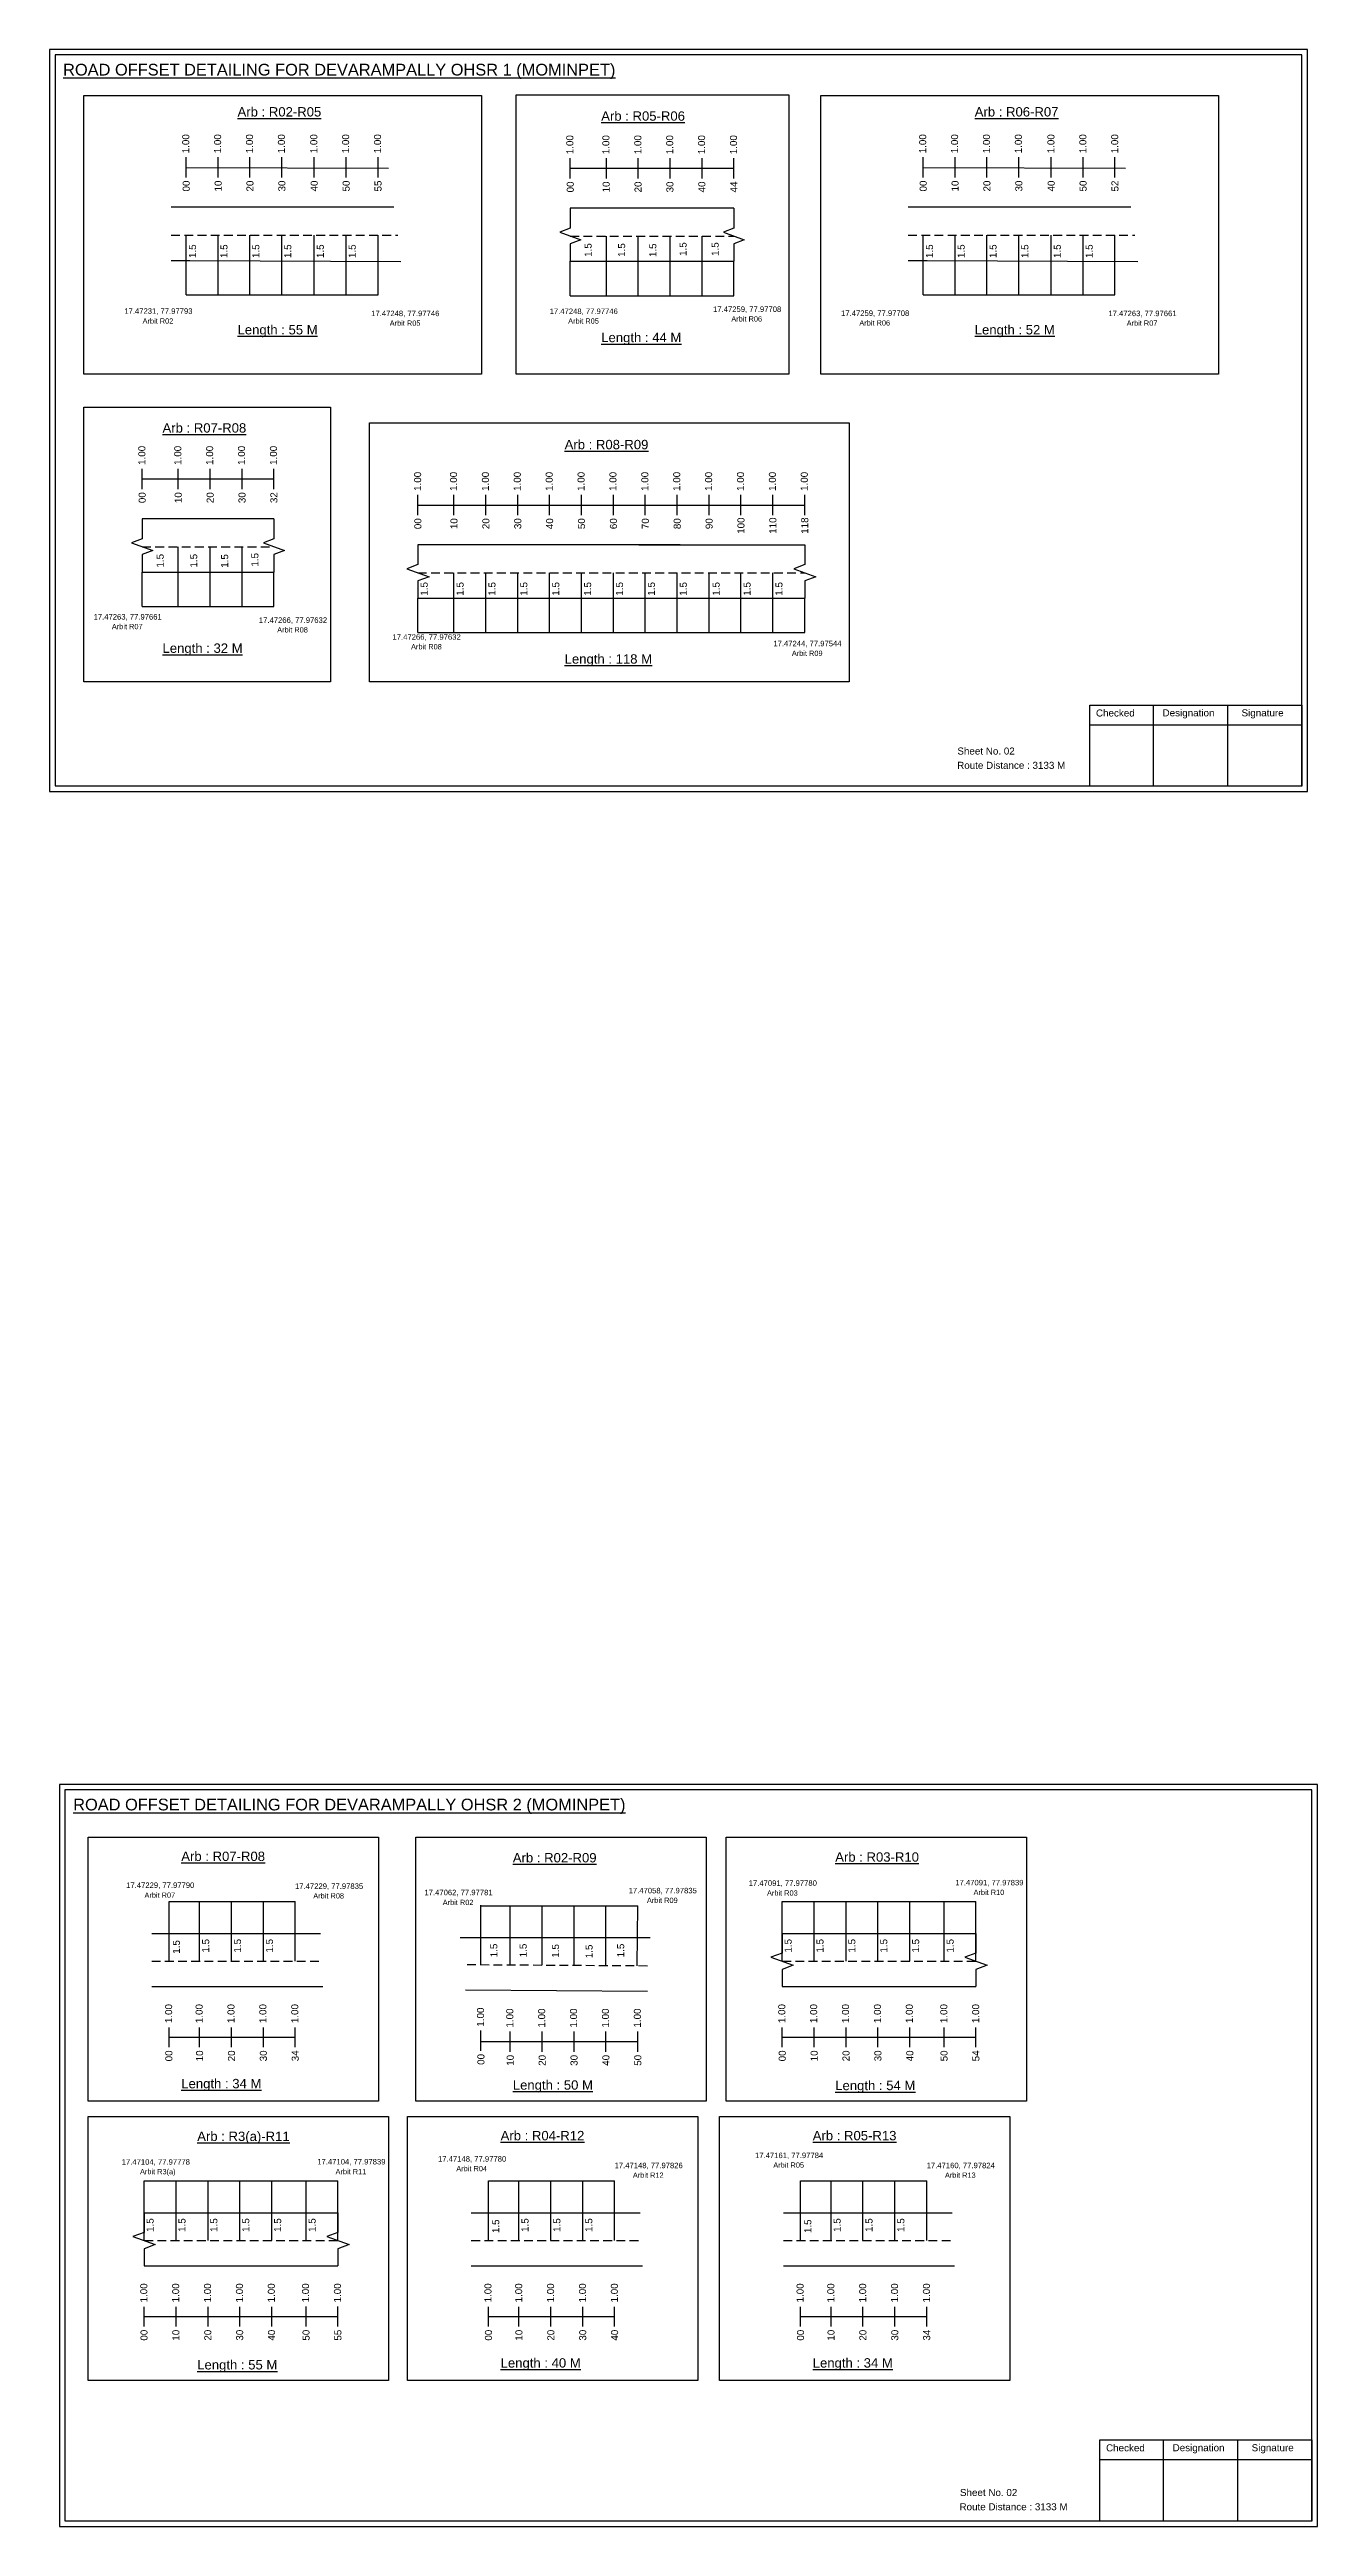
# Model space of a CAD drawing. Header units: inches. Extents: x 774 to 7852, y 198 to 1433.
# Drawn here: x 4534 to 5075, y 274 to 1331 of the extents above; entities that cross this region are included whole.
import ezdxf

# ---------------------------------------------------------------- set-up
doc = ezdxf.new("R2010")
doc.units = ezdxf.units.IN
doc.header["$MEASUREMENT"] = 0
doc.linetypes.add('DASHED2', pattern=[0.375, 0.25, -0.125])
doc.layers.add('PDF_Geometry', color=7, linetype='Continuous')
doc.layers.add('PDF_Text', color=5, linetype='Continuous')
doc.styles.add('PDF Arial', font='arial.ttf')
doc.styles.get("Standard").update_dxf_attribs({"font": 'arial.ttf'})

msp = doc.modelspace()

# ---------------------------------------------------------------- linework, layer by layer
at = {"color": 217, "true_color": 0x93278f}
for p, q in [((4592.5, 1276), (4592.5, 1284.6)), ((4592.5, 1280.3), (4678.8, 1280)), ((4606.1, 1276), (4606.1, 1284.6)), ((4619.7, 1276), (4619.7, 1284.6)), ((4633.3, 1276), (4633.3, 1284.6)), ((4647.1, 1276), (4647.1, 1284.6)), ((4660.7, 1276), (4660.7, 1284.6)), ((4674.3, 1276), (4674.3, 1284.6)), ((4756.3, 1275.6), (4756.3, 1284.2)), ((4756.3, 1279.9), (4826.1, 1279.9)), ((4771.7, 1275.6), (4771.7, 1284.2)), ((4785.3, 1275.6), (4785.3, 1284.2)), ((4798.9, 1275.6), (4798.9, 1284.2)), ((4812.5, 1275.6), (4812.5, 1284.2)), ((4826.1, 1275.6), (4826.1, 1284.2)), ((4906.8, 1276), (4906.8, 1284.6)), ((4906.8, 1280.3), (4993.1, 1280)), ((4920.4, 1276), (4920.4, 1284.6)), ((4934, 1276), (4934, 1284.6)), ((4947.6, 1276), (4947.6, 1284.6)), ((4961.4, 1276), (4961.4, 1284.6)), ((4975, 1276), (4975, 1284.6)), ((4988.6, 1276), (4988.6, 1284.6)), ((4573.7, 1143), (4573.7, 1151.6)), ((4573.7, 1147.3), (4629.9, 1147.3)), ((4589.1, 1143), (4589.1, 1151.6)), ((4602.7, 1143), (4602.7, 1151.6)), ((4616.3, 1143), (4616.3, 1151.6)), ((4629.9, 1143), (4629.9, 1151.6)), ((4691.3, 1131.9), (4691.3, 1140.5)), ((4691.3, 1136.2), (4856.3, 1136.2)), ((4706.7, 1131.9), (4706.7, 1140.5)), ((4720.3, 1131.9), (4720.3, 1140.5)), ((4733.9, 1131.9), (4733.9, 1140.5)), ((4747.5, 1131.9), (4747.5, 1140.5)), ((4761.1, 1131.9), (4761.1, 1140.5)), ((4774.7, 1131.9), (4774.7, 1140.5)), ((4788.3, 1131.9), (4788.3, 1140.5)), ((4801.9, 1131.9), (4801.9, 1140.5)), ((4815.5, 1131.9), (4815.5, 1140.5)), ((4829.1, 1131.9), (4829.1, 1140.5)), ((4842.7, 1131.9), (4842.7, 1140.5)), ((4856.3, 1131.9), (4856.3, 1140.5)), ((4585.2, 478), (4585.2, 486.5)), ((4598.2, 478), (4598.2, 486.5)), ((4611.8, 478), (4611.8, 486.5)), ((4625.4, 478), (4625.4, 486.5)), ((4639, 478), (4639, 486.5)), ((4846.7, 478), (4846.7, 486.5)), ((4860.3, 478), (4860.3, 486.5)), ((4873.9, 478), (4873.9, 486.5)), ((4887.5, 478), (4887.5, 486.5)), ((4901.1, 478), (4901.1, 486.5)), ((4915.7, 478), (4915.7, 486.5)), ((4929.3, 478), (4929.3, 486.5)), ((4585.2, 482.3), (4639, 482.3)), ((4718.2, 476.5), (4718.2, 485.1)), ((4718.2, 480.4), (4785.1, 480.4)), ((4730.7, 476.1), (4730.7, 484.7)), ((4744.3, 476.1), (4744.3, 484.7)), ((4757.9, 476.1), (4757.9, 484.7)), ((4771.5, 476.1), (4771.5, 484.7)), ((4785.1, 476.1), (4785.1, 484.7)), ((4846.7, 482.3), (4929.3, 482.3)), ((4574.6, 358.8), (4574.6, 367.3)), ((4574.6, 363.1), (4657.2, 363.1)), ((4588.2, 358.8), (4588.2, 367.3)), ((4601.8, 358.8), (4601.8, 367.3)), ((4615.4, 358.8), (4615.4, 367.3)), ((4629, 358.8), (4629, 367.3)), ((4643.6, 358.8), (4643.6, 367.4)), ((4657.2, 358.8), (4657.2, 367.4)), ((4721.4, 358.8), (4721.4, 367.3)), ((4721.4, 363.1), (4775.2, 363.1)), ((4734.4, 358.8), (4734.4, 367.3)), ((4748, 358.8), (4748, 367.3)), ((4761.6, 358.8), (4761.6, 367.3)), ((4775.2, 358.8), (4775.2, 367.3)), ((4854.5, 358.8), (4854.5, 367.3)), ((4854.5, 363.1), (4908.3, 363.1)), ((4867.5, 358.8), (4867.5, 367.3)), ((4881.1, 358.8), (4881.1, 367.3)), ((4894.7, 358.8), (4894.7, 367.3)), ((4908.3, 358.8), (4908.3, 367.3))]:
    msp.add_line(p, q, dxfattribs=at)
for p, q in [((4681, 1263.3), (4586.1, 1263.3)), ((4826.1, 1262.9), (4756.3, 1262.9)), ((4995.4, 1263.3), (4900.4, 1263.3)), ((4592.5, 1225.9), (4592.5, 1251.4)), ((4606.1, 1225.9), (4606.1, 1251.4)), ((4619.7, 1225.9), (4619.7, 1251.4)), ((4633.3, 1225.9), (4633.3, 1251.4)), ((4647.1, 1225.9), (4647.1, 1251.4)), ((4660.7, 1225.9), (4660.7, 1251.4)), ((4674.3, 1225.9), (4674.3, 1251.4)), ((4771.7, 1225.5), (4771.7, 1251)), ((4785.3, 1225.5), (4785.3, 1251)), ((4798.9, 1225.5), (4798.9, 1251)), ((4812.5, 1225.5), (4812.5, 1251)), ((4906.8, 1225.9), (4906.8, 1251.4)), ((4920.4, 1225.9), (4920.4, 1251.4)), ((4934, 1225.9), (4934, 1251.4)), ((4947.6, 1225.9), (4947.6, 1251.4)), ((4961.4, 1225.9), (4961.4, 1251.4)), ((4975, 1225.9), (4975, 1251.4)), ((4988.6, 1225.9), (4988.6, 1251.4)), ((4756.3, 1240.2), (4826.1, 1240.2)), ((4756.3, 1225.5), (4756.3, 1240.2)), ((4826.1, 1225.5), (4826.1, 1240.2)), ((4629.9, 1130.3), (4573.7, 1130.3)), ((4589.1, 1092.9), (4589.1, 1118.4)), ((4602.7, 1092.9), (4602.7, 1118.4)), ((4616.3, 1092.9), (4616.3, 1118.4)), ((4803.1, 1119.2), (4691.3, 1119.2)), ((4785.6, 1119.2), (4856.3, 1119.2)), ((4573.7, 1107.6), (4629.9, 1107.6)), ((4573.7, 1092.9), (4573.7, 1107.6)), ((4629.9, 1092.9), (4629.9, 1107.6)), ((4706.7, 1081.8), (4706.7, 1107.3)), ((4720.3, 1081.8), (4720.3, 1107.3)), ((4733.9, 1081.8), (4733.9, 1107.3)), ((4747.5, 1081.8), (4747.5, 1107.3)), ((4761.1, 1081.8), (4761.1, 1107.3)), ((4774.7, 1081.8), (4774.7, 1107.3)), ((4788.3, 1081.8), (4788.3, 1107.3)), ((4801.9, 1081.8), (4801.9, 1107.3)), ((4815.5, 1081.8), (4815.5, 1107.3)), ((4829.1, 1081.8), (4829.1, 1107.3)), ((4842.7, 1081.8), (4842.7, 1107.3)), ((4691.3, 1096.5), (4856.3, 1096.5)), ((4691.3, 1081.8), (4691.3, 1096.5)), ((4856.3, 1081.8), (4856.3, 1096.5)), ((4585.2, 514.7), (4585.2, 540.2)), ((4598.2, 514.7), (4598.2, 540.2)), ((4611.8, 514.7), (4611.8, 540.2)), ((4625.4, 514.7), (4625.4, 540.2)), ((4639, 514.7), (4639, 540.2)), ((4846.7, 514.7), (4846.7, 540.2)), ((4860.3, 514.7), (4860.3, 540.2)), ((4873.9, 514.7), (4873.9, 540.2)), ((4887.5, 514.7), (4887.5, 540.2)), ((4901.1, 514.7), (4901.1, 540.2)), ((4915.7, 514.7), (4915.7, 540.2)), ((4929.3, 514.7), (4929.3, 540.2)), ((4718.2, 513.1), (4718.2, 538.6)), ((4730.7, 513.1), (4730.7, 538.3)), ((4744.3, 513), (4744.3, 538.3)), ((4757.9, 513.1), (4757.9, 538.3)), ((4771.5, 512.8), (4771.5, 538.3)), ((4784.9, 512.8), (4785.1, 538.3)), ((4577.8, 526.6), (4649.8, 526.6)), ((4790.4, 524.7), (4709.4, 524.7)), ((4846.7, 526.6), (4929.3, 526.6)), ((4577.8, 503.9), (4650.8, 503.9)), ((4711.6, 502.5), (4789.3, 502)), ((4846.7, 503.9), (4929.3, 503.9)), ((4574.6, 395.5), (4574.6, 421)), ((4588.2, 395.5), (4588.2, 421)), ((4601.8, 395.5), (4601.8, 421)), ((4615.4, 395.5), (4615.4, 421)), ((4629, 395.5), (4629, 421)), ((4643.6, 395.5), (4643.6, 421)), ((4657.2, 395.5), (4657.2, 421)), ((4721.4, 395.5), (4721.4, 421)), ((4734.4, 395.5), (4734.4, 421)), ((4748, 395.5), (4748, 421)), ((4761.6, 395.5), (4761.6, 421)), ((4775.2, 395.5), (4775.2, 421)), ((4854.5, 395.5), (4854.5, 421)), ((4867.5, 395.5), (4867.5, 421)), ((4881.1, 395.5), (4881.1, 421)), ((4894.7, 395.5), (4894.7, 421)), ((4908.3, 395.5), (4908.3, 421)), ((4574.6, 407.4), (4657.2, 407.4)), ((4714.1, 407.4), (4786.1, 407.4)), ((4847.2, 407.4), (4919.2, 407.4)), ((4574.6, 384.7), (4657.2, 384.7)), ((4714.1, 384.7), (4787.1, 384.7)), ((4847.2, 384.7), (4920.2, 384.7))]:
    msp.add_line(p, q)
at = {"linetype": 'DASHED2', "ltscale": 15}
for p, q in [((4586.1, 1251.4), (4682.7, 1251.4)), ((4756.3, 1251), (4826.1, 1251)), ((4900.4, 1251.4), (4997.1, 1251.4)), ((4573.7, 1118.4), (4629.9, 1118.4)), ((4691.3, 1107.3), (4856.3, 1107.3)), ((4577.8, 514.7), (4650.3, 514.7)), ((4712.3, 513.3), (4790.6, 512.8)), ((4846.7, 514.7), (4929.3, 514.7)), ((4574.6, 395.5), (4657.2, 395.5)), ((4714.1, 395.5), (4786.6, 395.5)), ((4847.2, 395.5), (4919.7, 395.5))]:
    msp.add_line(p, q, dxfattribs=at)
at = {"color": 5}
for p, q in [((4592.5, 1225.9), (4674.3, 1225.9)), ((4756.3, 1225.5), (4826.1, 1225.5)), ((4906.8, 1225.9), (4988.6, 1225.9)), ((4573.7, 1092.9), (4629.9, 1092.9)), ((4691.3, 1081.8), (4856.3, 1081.8)), ((4585.2, 540.2), (4639, 540.2)), ((4846.7, 540.2), (4929.3, 540.2)), ((4718.2, 538.3), (4785.1, 538.3)), ((4574.6, 421), (4657.2, 421)), ((4721.4, 421), (4775.2, 421)), ((4854.5, 421), (4908.3, 421))]:
    msp.add_line(p, q, dxfattribs=at)
for points in [[(4548.9, 1310.9), (4718.5, 1310.9), (4718.5, 1192.1), (4548.9, 1192.1)], [(4733.2, 1311.3), (4849.5, 1311.3), (4849.5, 1192.1), (4733.2, 1192.1)], [(4863.2, 1310.9), (5032.8, 1310.9), (5032.8, 1192.1), (4863.2, 1192.1)], [(4548.9, 1177.9), (4654, 1177.9), (4654, 1060.8), (4548.9, 1060.8)], [(4670.7, 1171.3), (4875.3, 1171.3), (4875.3, 1060.8), (4670.7, 1060.8)], [(4550.7, 567.7), (4674.5, 567.7), (4674.5, 455), (4550.7, 455)], [(4690.5, 567.7), (4814.3, 567.7), (4814.3, 455), (4690.5, 455)], [(4822.8, 567.7), (4950.9, 567.7), (4950.9, 455), (4822.8, 455)], [(4550.7, 448.5), (4678.8, 448.5), (4678.8, 335.8), (4550.7, 335.8)], [(4686.9, 448.5), (4810.7, 448.5), (4810.7, 335.8), (4686.9, 335.8)], [(4820, 448.5), (4943.8, 448.5), (4943.8, 335.8), (4820, 335.8)]]:
    msp.add_lwpolyline(points, close=True)
at = {"linetype": 'Continuous'}
for points in [[(4756.3, 1262.9), (4756.3, 1254.3), (4751.8, 1252.6), (4760.8, 1249.4), (4756.3, 1247.7), (4756.3, 1240.2)], [(4826.1, 1262.9), (4826.1, 1254.3), (4821.6, 1252.6), (4830.5, 1249.4), (4826.1, 1247.7), (4826.1, 1240.2)], [(4573.7, 1130.3), (4573.7, 1121.7), (4569.2, 1120.1), (4578.2, 1116.8), (4573.7, 1115.1), (4573.7, 1107.6)], [(4629.9, 1130.3), (4629.9, 1121.7), (4625.4, 1120.1), (4634.4, 1116.8), (4629.9, 1115.1), (4629.9, 1107.6)], [(4629.9, 1130.3), (4629.9, 1121.7), (4625.4, 1120.1), (4634.4, 1116.8), (4629.9, 1115.1), (4629.9, 1107.6)], [(4691.3, 1119.2), (4691.3, 1110.8), (4686.6, 1109), (4696.1, 1105.6), (4691.3, 1103.9), (4691.3, 1096.5)], [(4856.3, 1119.2), (4856.3, 1110.8), (4851.6, 1109), (4861, 1105.6), (4856.3, 1103.9), (4856.3, 1096.5)], [(4846.7, 526.6), (4846.7, 518.1), (4841.9, 516.4), (4851.4, 513), (4846.7, 511.2), (4846.7, 503.9)], [(4929.3, 526.6), (4929.3, 518.1), (4924.6, 516.4), (4934.1, 513), (4929.3, 511.2), (4929.3, 503.9)], [(4574.6, 407.4), (4574.6, 398.9), (4569.8, 397.2), (4579.3, 393.8), (4574.6, 392), (4574.6, 384.7)], [(4657.2, 407.4), (4657.2, 398.9), (4652.5, 397.2), (4662, 393.8), (4657.2, 392), (4657.2, 384.7)]]:
    msp.add_lwpolyline(points, dxfattribs=at)
for points in [[(4586.1, 1240.6), (4594.1, 1240.6), (4684, 1240.1)], [(4900.4, 1240.6), (4908.5, 1240.6), (4998.3, 1240.1)]]:
    msp.add_lwpolyline(points)
at = {"layer": 'PDF_Geometry'}
for points in [[(4534.2, 1330.6), (4534.2, 1013.9), (5070.7, 1013.9), (5070.7, 1330.6)], [(4536.6, 1328.3), (4536.6, 1016.3), (5068.3, 1016.3), (5068.3, 1328.3)], [(4538.5, 590.2), (4538.5, 273.5), (5075, 273.5), (5075, 590.2)], [(4540.8, 587.9), (4540.8, 275.9), (5072.5, 275.9), (5072.5, 587.9)]]:
    msp.add_lwpolyline(points, close=True, dxfattribs=at)
at = {"layer": 'PDF_Geometry', "color": 242, "true_color": 0xcc1f26}
for points in [[(5068.3, 1016.2), (4977.9, 1016.2), (4977.9, 1050.8), (5068.3, 1050.8)], [(5072.5, 275.8), (4982.2, 275.8), (4982.2, 310.4), (5072.5, 310.4)]]:
    msp.add_lwpolyline(points, close=True, dxfattribs=at)
for points in [[(5004.9, 1050.8), (5004.9, 1016.2)], [(5036.6, 1050.8), (5036.6, 1016.2)], [(4977.9, 1042.4), (5068.3, 1042.4)], [(5009.2, 310.4), (5009.2, 275.8)], [(5040.9, 310.4), (5040.9, 275.8)], [(4982.2, 302.1), (5072.5, 302.1)]]:
    msp.add_lwpolyline(points, dxfattribs=at)

# ---------------------------------------------------------------- texts
at = {"color": 242, "true_color": 0xcd2027}
for s, height, p in [('%%UROAD OFFSET DETAILING FOR DEVARAMPALLY OHSR 1 (MOMINPET)', 5, (4540, 1319.5)), ('%%UArb : R02-R05', 4, (4614.4, 1302)), ('%%UArb : R05-R06', 4, (4769.5, 1300.2)), ('%%UArb : R06-R07', 4, (4928.8, 1302)), ('%%ULength : 55 M', 4, (4614.4, 1209)), ('%%ULength : 44 M', 4, (4769.5, 1205.7)), ('%%ULength : 52 M', 4, (4928.8, 1209)), ('%%UArb : R07-R08', 4, (4582.4, 1167.1)), ('%%UArb : R08-R09', 4, (4753.9, 1160)), ('%%ULength : 32 M', 4, (4582.4, 1073.1)), ('%%ULength : 118 M', 4, (4753.9, 1068.5)), ('%%UROAD OFFSET DETAILING FOR DEVARAMPALLY OHSR 2 (MOMINPET)', 5, (4544.3, 579.1)), ('%%UArb : R07-R08', 4, (4590.4, 557.5)), ('%%UArb : R02-R09', 4, (4731.8, 556.9)), ('%%UArb : R03-R10', 4, (4869.3, 557.2)), ('%%ULength : 34 M', 4, (4590.4, 460.5)), ('%%ULength : 50 M', 4, (4731.8, 459.9)), ('%%ULength : 54 M', 4, (4869.3, 459.7)), ('%%UArb : R3(a)-R11', 4, (4597.2, 438)), ('%%UArb : R04-R12', 4, (4726.6, 438.3)), ('%%UArb : R05-R13', 4, (4859.7, 438.3)), ('%%ULength : 55 M', 4, (4597.2, 340.5)), ('%%ULength : 40 M', 4, (4726.6, 341.3)), ('%%ULength : 34 M', 4, (4859.7, 341.3))]:
    msp.add_text(s, height=height, dxfattribs=at).set_placement(p)
at = {"color": 217, "true_color": 0x93278f}
for s, p in [('1.00', (4593.8, 1286.3)), ('1.00', (4607.4, 1286.3)), ('1.00', (4621, 1286.3)), ('1.00', (4634.6, 1286.3)), ('1.00', (4648.4, 1286.3)), ('1.00', (4662, 1286.3)), ('1.00', (4675.6, 1286.3)), ('1.00', (4757.6, 1285.9)), ('1.00', (4773, 1285.9)), ('1.00', (4786.6, 1285.9)), ('1.00', (4800.2, 1285.9)), ('1.00', (4813.8, 1285.9)), ('1.00', (4827.4, 1285.9)), ('1.00', (4908.1, 1286.3)), ('1.00', (4921.7, 1286.3)), ('1.00', (4935.3, 1286.3)), ('1.00', (4948.9, 1286.3)), ('1.00', (4962.8, 1286.3)), ('1.00', (4976.4, 1286.3)), ('1.00', (4990, 1286.3)), ('00', (4594, 1270)), ('10', (4607.6, 1270)), ('20', (4621.2, 1270)), ('30', (4634.8, 1270)), ('40', (4648.6, 1270)), ('50', (4662.2, 1270)), ('55', (4675.8, 1270)), ('00', (4757.8, 1269.6)), ('10', (4773.1, 1269.6)), ('20', (4786.7, 1269.6)), ('30', (4800.3, 1269.6)), ('40', (4813.9, 1269.6)), ('44', (4827.5, 1269.6)), ('00', (4908.3, 1270)), ('10', (4921.9, 1270)), ('20', (4935.5, 1270)), ('30', (4949.1, 1270)), ('40', (4962.9, 1270)), ('50', (4976.5, 1270)), ('52', (4990.1, 1270)), ('1.00', (4575.1, 1153.3)), ('1.00', (4590.4, 1153.3)), ('1.00', (4604, 1153.3)), ('1.00', (4617.6, 1153.3)), ('1.00', (4631.2, 1153.3)), ('1.00', (4692.7, 1142.2)), ('1.00', (4708, 1142.2)), ('1.00', (4721.6, 1142.2)), ('1.00', (4735.2, 1142.2)), ('1.00', (4748.8, 1142.2)), ('1.00', (4762.4, 1142.2)), ('1.00', (4776, 1142.2)), ('1.00', (4789.6, 1142.2)), ('1.00', (4803.2, 1142.2)), ('1.00', (4816.8, 1142.2)), ('1.00', (4830.4, 1142.2)), ('1.00', (4844, 1142.2)), ('1.00', (4857.6, 1142.2)), ('00', (4575.2, 1137)), ('10', (4590.6, 1137)), ('20', (4604.2, 1137)), ('30', (4617.8, 1137)), ('32', (4631.4, 1137)), ('00', (4692.8, 1125.9)), ('10', (4708.2, 1125.9)), ('20', (4721.8, 1125.9)), ('30', (4735.4, 1125.9)), ('40', (4749, 1125.9)), ('50', (4762.6, 1125.9)), ('60', (4776.2, 1125.9)), ('70', (4789.8, 1125.9)), ('80', (4803.4, 1125.9)), ('90', (4817, 1125.9)), ('100', (4830.6, 1123.9)), ('110', (4844.2, 1123.9)), ('118', (4857.8, 1123.9)), ('1.00', (4586.5, 488.3)), ('1.00', (4599.5, 488.3)), ('1.00', (4613.1, 488.3)), ('1.00', (4626.7, 488.3)), ('1.00', (4640.3, 488.3)), ('1.00', (4719.5, 486.8)), ('1.00', (4732, 486.4)), ('1.00', (4745.6, 486.4)), ('1.00', (4759.2, 486.4)), ('1.00', (4772.8, 486.4)), ('1.00', (4786.4, 486.4)), ('1.00', (4848, 488.3)), ('1.00', (4861.6, 488.3)), ('1.00', (4875.2, 488.3)), ('1.00', (4888.8, 488.3)), ('1.00', (4902.4, 488.3)), ('1.00', (4917.1, 488.3)), ('1.00', (4930.7, 488.3)), ('00', (4586.6, 472)), ('10', (4599.7, 472)), ('20', (4613.3, 472)), ('30', (4626.9, 472)), ('34', (4640.5, 472)), ('00', (4848.2, 472)), ('10', (4861.8, 472)), ('20', (4875.4, 472)), ('30', (4889, 472)), ('40', (4902.6, 472)), ('50', (4917.2, 472)), ('54', (4930.8, 472)), ('00', (4719.7, 470.5)), ('10', (4732.2, 470.1)), ('20', (4745.8, 470.1)), ('30', (4759.4, 470.1)), ('40', (4773, 470.1)), ('50', (4786.6, 470.1)), ('1.00', (4575.9, 369.1)), ('1.00', (4589.5, 369.1)), ('1.00', (4603.1, 369.1)), ('1.00', (4616.7, 369.1)), ('1.00', (4630.3, 369.1)), ('1.00', (4644.9, 369.1)), ('1.00', (4658.5, 369.1)), ('1.00', (4722.7, 369.1)), ('1.00', (4735.8, 369.1)), ('1.00', (4749.4, 369.1)), ('1.00', (4763, 369.1)), ('1.00', (4776.6, 369.1)), ('1.00', (4855.8, 369.1)), ('1.00', (4868.9, 369.1)), ('1.00', (4882.5, 369.1)), ('1.00', (4896.1, 369.1)), ('1.00', (4909.7, 369.1)), ('00', (4576, 352.8)), ('10', (4589.6, 352.8)), ('20', (4603.2, 352.8)), ('30', (4616.8, 352.8)), ('40', (4630.4, 352.8)), ('50', (4645.1, 352.8)), ('55', (4658.7, 352.8)), ('00', (4722.9, 352.8)), ('10', (4735.9, 352.8)), ('20', (4749.5, 352.8)), ('30', (4763.1, 352.8)), ('40', (4776.7, 352.8)), ('00', (4856, 352.8)), ('10', (4869, 352.8)), ('20', (4882.6, 352.8)), ('30', (4896.2, 352.8)), ('34', (4909.8, 352.8))]:
    msp.add_text(s, height=3, rotation=90, dxfattribs=at).set_placement(p)
for p in [(4765.4, 1242.1), (4779.7, 1242.1), (4793, 1242), (4805.9, 1242.5), (4819.6, 1242.5), (4596.7, 1241.6), (4610.1, 1241.6), (4623.7, 1241.6), (4637.3, 1241.6), (4651.2, 1241.6), (4664.8, 1241.6), (4911, 1241.6), (4924.5, 1241.6), (4938.1, 1241.6), (4951.7, 1241.6), (4965.5, 1241.6), (4979.1, 1241.6), (4582.9, 1109.5), (4597.2, 1109.5), (4610.4, 1109.4), (4623.3, 1109.9), (4695.5, 1097.5), (4710.8, 1097.5), (4724.4, 1097.5), (4738, 1097.5), (4751.6, 1097.5), (4765.2, 1097.5), (4778.8, 1097.5), (4792.4, 1097.5), (4806, 1097.5), (4820, 1097.5), (4833.2, 1097.5), (4846.8, 1097.5), (4589.8, 517.9), (4602.3, 518.4), (4615.9, 518.4), (4629.5, 518.4), (4725.2, 516.4), (4737.7, 516.4), (4751.5, 516.2), (4765.8, 516), (4779.3, 516.4), (4850.7, 518.4), (4864.3, 518.4), (4877.9, 518.4), (4891.5, 518.4), (4905.1, 518.4), (4919.8, 518.4), (4578.6, 399.2), (4592.2, 399.2), (4605.8, 399.2), (4619.4, 399.2), (4633, 399.2), (4647.7, 399.2), (4726, 398.7), (4738.5, 399.2), (4752.1, 399.2), (4765.7, 399.2), (4859.1, 398.7), (4871.6, 399.2), (4885.2, 399.2), (4898.8, 399.2)]:
    msp.add_text('1.5', height=3, rotation=90).set_placement(p)
at = {"color": 5}
for s, height, p in [('17.47231, 77.97793', 2.34, (4566.1, 1217.8)), ('Arbit R02', 2.25, (4573.9, 1213.6)), ('17.47248, 77.97746', 2.34, (4671.4, 1216.8)), ('17.47248, 77.97746', 2.34, (4747.5, 1217.7)), ('Arbit R05', 2.25, (4755.4, 1213.6)), ('17.47259, 77.97708', 2.34, (4817.2, 1218.6)), ('Arbit R06', 2.25, (4825, 1214.5)), ('17.47259, 77.97708', 2.34, (4871.8, 1216.9)), ('17.47263, 77.97661', 2.34, (4985.8, 1216.8)), ('Arbit R05', 2.25, (4679.3, 1212.7)), ('Arbit R06', 2.25, (4879.6, 1212.8)), ('Arbit R07', 2.25, (4993.6, 1212.7)), ('17.47263, 77.97661', 2.34, (4553, 1087.3)), ('Arbit R07', 2.25, (4560.8, 1083.2)), ('17.47266, 77.97632', 2.34, (4623.5, 1085.9)), ('Arbit R08', 2.25, (4631.3, 1081.8)), ('17.47266, 77.97632', 2.34, (4680.5, 1078.7)), ('17.47244, 77.97544', 2.34, (4842.9, 1075.9)), ('Arbit R08', 2.25, (4688.4, 1074.6)), ('Arbit R09', 2.25, (4850.8, 1071.8)), ('17.47229, 77.97790', 2.34, (4566.9, 546)), ('Arbit R07', 2.25, (4574.7, 541.8)), ('17.47229, 77.97835', 2.34, (4638.9, 545.6)), ('Arbit R08', 2.25, (4646.7, 541.5)), ('17.47062, 77.97781', 2.34, (4694.1, 542.9)), ('Arbit R02', 2.25, (4701.9, 538.7)), ('17.47058, 77.97835', 2.34, (4781.2, 543.7)), ('Arbit R09', 2.25, (4789, 539.6)), ('17.47091, 77.97780', 2.34, (4832.4, 546.9)), ('Arbit R03', 2.25, (4840.2, 542.7)), ('17.47091, 77.97839', 2.34, (4920.5, 547.1)), ('Arbit R10', 2.25, (4928.3, 543)), ('17.47104, 77.97778', 2.34, (4565, 427.9)), ('Arbit R3(a)', 2.246, (4572.8, 423.8)), ('17.47104, 77.97839', 2.34, (4648.4, 428)), ('Arbit R11', 2.25, (4656.2, 423.8)), ('17.47148, 77.97780', 2.34, (4699.9, 429.2)), ('Arbit R04', 2.25, (4707.7, 425.1)), ('17.47148, 77.97826', 2.34, (4775.2, 426.4)), ('Arbit R12', 2.25, (4783, 422.3)), ('17.47161, 77.97784', 2.34, (4835.1, 430.7)), ('Arbit R05', 2.25, (4842.9, 426.6)), ('17.47160, 77.97824', 2.34, (4908.3, 426.4)), ('Arbit R13', 2.25, (4916.1, 422.3))]:
    msp.add_text(s, height=height, dxfattribs=at).set_placement(p)
for s, p in [('Sheet No. 02', (4921.4, 1029.7)), ('Route Distance : 3133 M', (4921.3, 1023.6)), ('Sheet No. 02', (4922.5, 286.5)), ('Route Distance : 3133 M', (4922.3, 280.4))]:
    msp.add_text(s, height=3).set_placement(p)
at = {"layer": 'PDF_Text', "color": 7, "attachment_point": 7, "style": 'PDF Arial'}
for s, insert, char_height in [('Checked', (4980.5, 1045.9), 3), ('Designation', (5008.9, 1045.1), 3.001), ('Signature', (5042.6, 1045.1), 3), ('Checked', (4984.8, 305.5), 3), ('Designation', (5013.2, 304.7), 3.001), ('Signature', (5046.9, 304.7), 3)]:
    msp.add_mtext(s, dxfattribs=dict(at, insert=insert, char_height=char_height))

doc.saveas('drawing.dxf')
